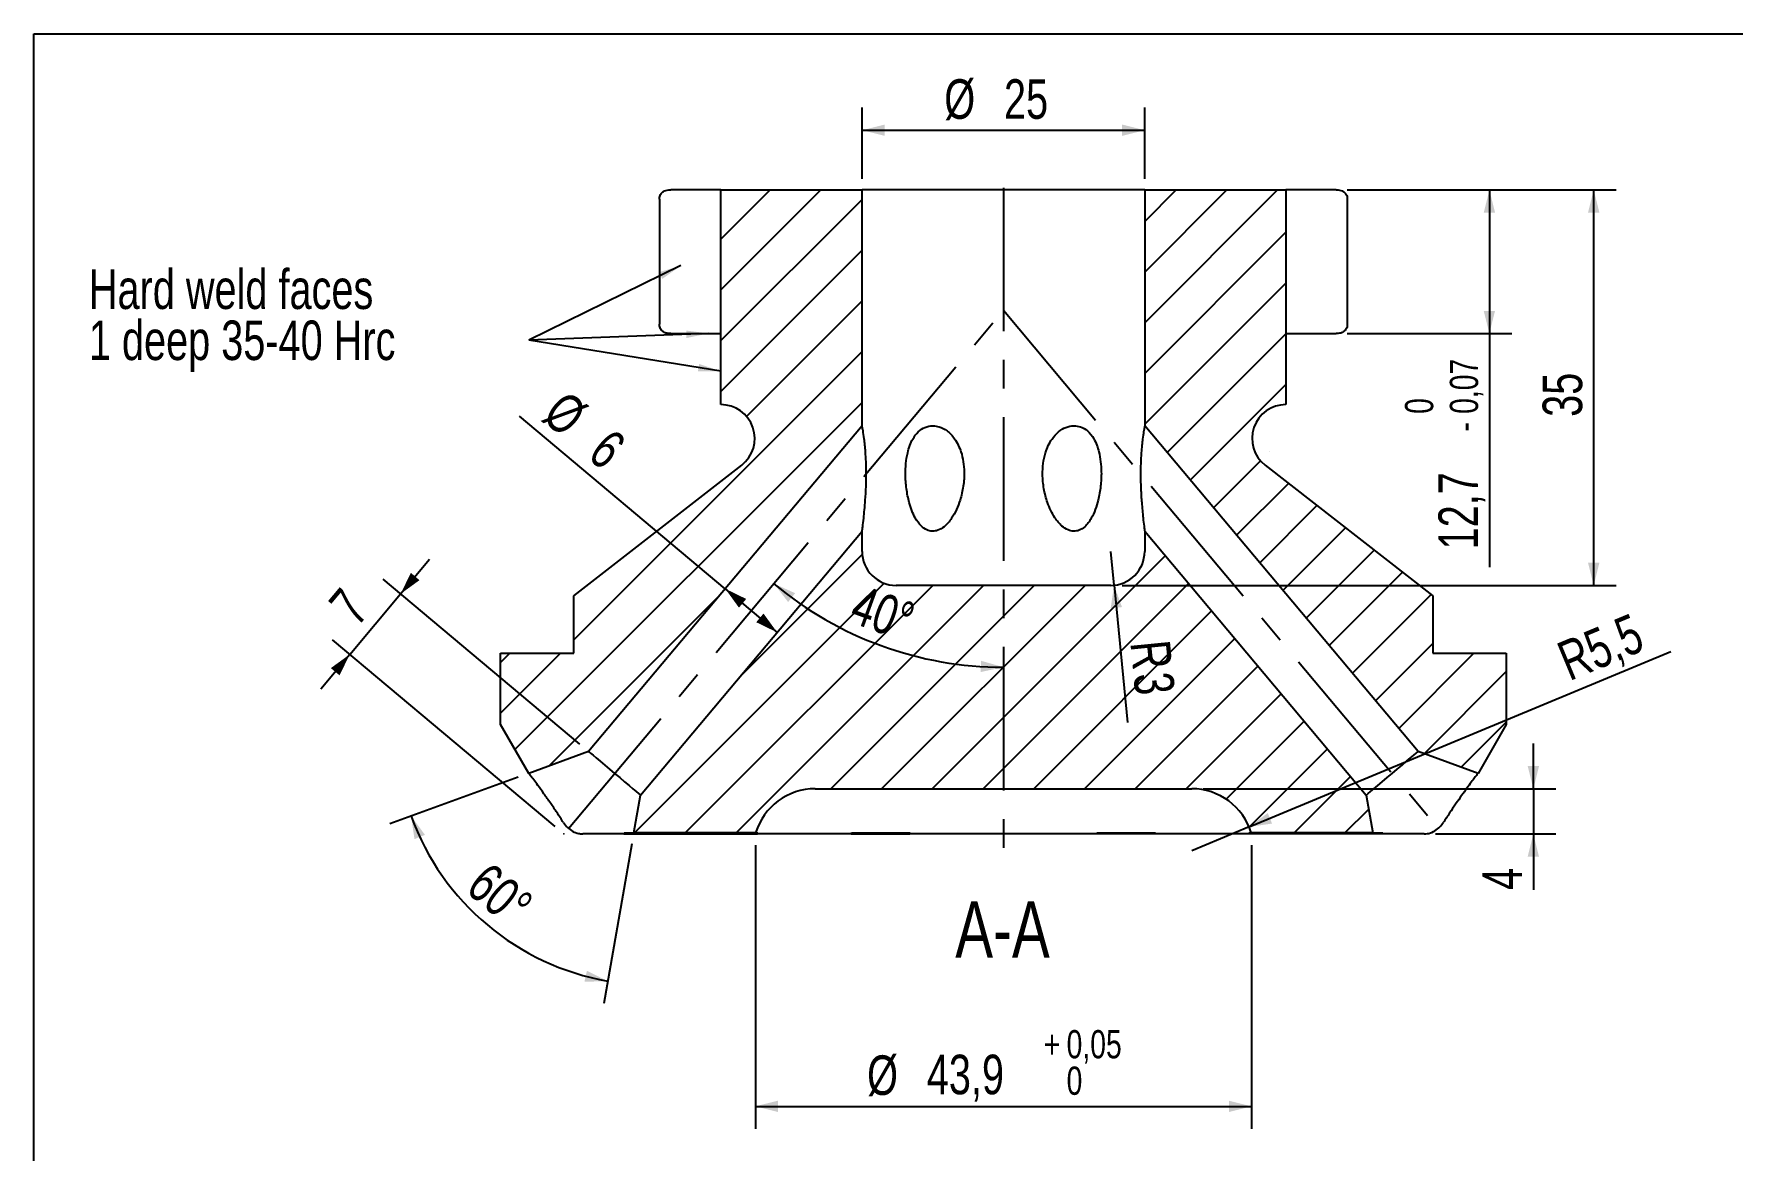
# Model space of a CAD drawing. Header units: millimetres. Extents: x 8 to 412, y 8 to 289.
# Drawn here: x 8 to 158.2, y 190.2 to 289 of the extents above; entities that cross this region are included whole.
import ezdxf

# ---------------------------------------------------------------- set-up
doc = ezdxf.new("R2010")
doc.units = ezdxf.units.MM
doc.header["$PDSIZE"] = -1
doc.linetypes.add('CENTERX2', pattern=[20.32, 12.7, -2.54, 2.54, -2.54])
for name, color, linetype in [('CENTERLINE', 4, 'CENTERX2'), ('DIMENSIONS', 2, 'Continuous'), ('HATCH', 3, 'Continuous'), ('TEXT', 2, 'Continuous')]:
    doc.layers.add(name, color=color, linetype=linetype)
doc.layers.add('OUTLINE', color=7, linetype='Continuous', lineweight=25)
doc.styles.add('SLDTEXTSTYLE0', font='TXT', dxfattribs={"width": 0.75})
doc.dimstyles.new('SLDDIMSTYLE0', dxfattribs={"dimtxt": 3.5, "dimasz": 2, "dimexe": 0, "dimexo": 0.0625, "dimgap": 0.875, "dimtad": 1, "dimrnd": 1e-09, "dimzin": 12, "dimdsep": 46, "dimtxsty": 'SLDTEXTSTYLE0', "dimsah": 1, "dimcen": 0.09, "dimadec": 0, "dimazin": 3, "dimtfac": 1, "dimtofl": 0, "dimtmove": 0, "dimatfit": 3, "dimfxl": 0, "dimfrac": 2, "dimtolj": 1, "dimtzin": 12, "dimarcsym": 0})
doc.dimstyles.new('SLDDIMSTYLE10', dxfattribs={"dimtxt": 3.5, "dimasz": 2, "dimexe": 0, "dimexo": 0.0625, "dimgap": 0.875, "dimtad": 1, "dimrnd": 1e-09, "dimzin": 12, "dimdsep": 46, "dimtxsty": 'SLDTEXTSTYLE0', "dimsah": 1, "dimcen": 0, "dimadec": 0, "dimazin": 3, "dimtfac": 1, "dimtofl": 0, "dimtmove": 0, "dimatfit": 3, "dimfxl": 0, "dimfrac": 2, "dimtolj": 1, "dimtzin": 12, "dimarcsym": 0})
doc.dimstyles.new('SLDDIMSTYLE12', dxfattribs={"dimtxt": 3.5, "dimasz": 2, "dimexe": 0, "dimexo": 0.0625, "dimgap": 0.875, "dimtad": 1, "dimrnd": 1e-09, "dimzin": 12, "dimdsep": 46, "dimtxsty": 'SLDTEXTSTYLE0', "dimsah": 1, "dimcen": 0, "dimadec": 0, "dimazin": 3, "dimtfac": 1, "dimtofl": 0, "dimtmove": 0, "dimatfit": 3, "dimfxl": 0, "dimfrac": 2, "dimtolj": 1, "dimtzin": 12, "dimarcsym": 0})
doc.dimstyles.new('SLDDIMSTYLE13', dxfattribs={"dimtxt": 3.5, "dimasz": 2, "dimexe": 0, "dimexo": 0.0625, "dimgap": 0.875, "dimtad": 1, "dimrnd": 1e-09, "dimzin": 12, "dimdsep": 46, "dimtxsty": 'SLDTEXTSTYLE0', "dimsah": 1, "dimcen": 0.09, "dimadec": 0, "dimazin": 3, "dimtol": 1, "dimtp": 0.05, "dimtfac": 1, "dimtofl": 0, "dimtmove": 0, "dimatfit": 3, "dimfxl": 0, "dimfrac": 2, "dimtolj": 1, "dimarcsym": 0})
doc.dimstyles.new('SLDDIMSTYLE14', dxfattribs={"dimtxt": 3.5, "dimasz": 2, "dimexe": 0, "dimexo": 0.0625, "dimgap": 0.875, "dimtad": 1, "dimrnd": 1e-09, "dimzin": 12, "dimdsep": 46, "dimtxsty": 'SLDTEXTSTYLE0', "dimsah": 1, "dimcen": 0.09, "dimadec": 0, "dimazin": 3, "dimtol": 1, "dimtm": 0.07, "dimtfac": 1, "dimtofl": 0, "dimtmove": 0, "dimatfit": 3, "dimfxl": 0, "dimfrac": 2, "dimtolj": 1, "dimarcsym": 0})
doc.dimstyles.new('SLDDIMSTYLE5', dxfattribs={"dimtxt": 0.18, "dimasz": 2, "dimexe": 0, "dimexo": 0.0625, "dimgap": 0, "dimtad": 0, "dimtih": 1, "dimtoh": 1, "dimdec": 0, "dimrnd": 1e-09, "dimzin": 0, "dimdsep": 46, "dimtxsty": 'Standard', "dimsah": 1, "dimcen": 0.09, "dimadec": 0, "dimazin": 0, "dimtfac": 2, "dimtdec": 0, "dimtofl": 0, "dimtmove": 0, "dimatfit": 3, "dimfxl": 0, "dimfrac": 2, "dimtolj": 1, "dimtzin": 0, "dimarcsym": 0})
doc.dimstyles.new('SLDDIMSTYLE6', dxfattribs={"dimtxt": 3.5, "dimasz": 2, "dimexe": 0, "dimexo": 0.0625, "dimgap": 0.875, "dimtad": 1, "dimdec": 4, "dimzin": 12, "dimdsep": 46, "dimtxsty": 'SLDTEXTSTYLE0', "dimsah": 1, "dimcen": 0.09, "dimazin": 3, "dimtfac": 1, "dimtofl": 0, "dimtmove": 0, "dimatfit": 3, "dimfxl": 0, "dimfrac": 2, "dimtolj": 1, "dimtzin": 12, "dimarcsym": 0})
doc.dimstyles.new('SLDDIMSTYLE7', dxfattribs={"dimtxt": 3.5, "dimasz": 2, "dimexe": 0, "dimexo": 0.0625, "dimgap": 0.875, "dimtad": 1, "dimrnd": 1e-09, "dimzin": 12, "dimdsep": 46, "dimtxsty": 'SLDTEXTSTYLE0', "dimsah": 1, "dimcen": 0.09, "dimadec": 0, "dimazin": 3, "dimtfac": 1, "dimtmove": 0, "dimatfit": 0, "dimfxl": 0, "dimfrac": 2, "dimtolj": 1, "dimtzin": 12, "dimarcsym": 0})

# ---------------------------------------------------------------- blocks, each defined once
blk = doc.blocks.new('_D_22')
at = {"layer": 'DIMENSIONS'}
for p, q in [((40.44, 239.44), (43.01, 242.51)), ((56.31, 226.13), (38.91, 240.73)), ((35.94, 234.08), (40.44, 239.44)), ((54.11, 218.84), (34.41, 235.37)), ((35.94, 234.08), (33.37, 231.02))]:
    blk.add_line(p, q, dxfattribs=at)
for points in [[(40.44, 239.44), (42.11, 240.65), (41.35, 241.3)], [(35.94, 234.08), (34.27, 232.87), (35.04, 232.23)]]:
    blk.add_solid(points, dxfattribs=at)
at = {"layer": 'DIMENSIONS', "insert": (33.91, 238.67), "char_height": 3.5, "attachment_point": 1, "rotation": 50, "style": 'SLDTEXTSTYLE0'}
blk.add_mtext('7', dxfattribs=at)
blk = doc.blocks.new('_D_23')
at = {"layer": 'DIMENSIONS'}
blk.add_arc((93.78, 264.55), 31.6, 230, 270, dxfattribs=at)
for points in [[(73.47, 240.35), (74.73, 238.72), (75.35, 239.5)], [(93.78, 232.95), (91.8, 233.52), (91.76, 232.52)]]:
    blk.add_solid(points, dxfattribs=at)
at = {"layer": 'DIMENSIONS', "insert": (81.21, 240.3), "char_height": 3.5, "attachment_point": 1, "rotation": 340, "style": 'SLDTEXTSTYLE0'}
blk.add_mtext('40°', dxfattribs=at)
blk = doc.blocks.new('_D_24')
at = {"layer": 'DIMENSIONS'}
for p, q in [((71.83, 217.19), (71.83, 192.08)), ((115.73, 217.19), (115.73, 192.08)), ((71.83, 194.08), (115.73, 194.08))]:
    blk.add_line(p, q, dxfattribs=at)
for points in [[(71.83, 194.08), (73.83, 193.58), (73.83, 194.58)], [(115.73, 194.08), (113.73, 194.58), (113.73, 193.58)]]:
    blk.add_solid(points, dxfattribs=at)
at = {"layer": 'DIMENSIONS', "attachment_point": 1, "style": 'SLDTEXTSTYLE0'}
for s, insert, char_height in [('+', (97.35, 200.83), 2.5), ('0,05', (99.37, 200.83), 2.5), ('%%c', (81.72, 198.59), 3.5), ('43,9', (87, 198.65), 3.5), ('0', (99.37, 197.6), 2.5)]:
    blk.add_mtext(s, dxfattribs=dict(at, insert=insert, char_height=char_height))
blk = doc.blocks.new('_D_25')
at = {"layer": 'DIMENSIONS'}
for p, q in [((124.21, 275.19), (148.01, 275.19)), ((146.01, 240.19), (146.01, 275.19)), ((104.28, 240.19), (148.01, 240.19))]:
    blk.add_line(p, q, dxfattribs=at)
for points in [[(146.01, 275.19), (145.51, 273.19), (146.51, 273.19)], [(146.01, 240.19), (146.51, 242.19), (145.51, 242.19)]]:
    blk.add_solid(points, dxfattribs=at)
at = {"layer": 'DIMENSIONS', "insert": (141.49, 255.11), "char_height": 3.5, "attachment_point": 1, "rotation": 90, "style": 'SLDTEXTSTYLE0'}
blk.add_mtext('35', dxfattribs=at)
blk = doc.blocks.new('_D_26')
at = {"layer": 'DIMENSIONS'}
for q in [(103.28, 243.19), (104.77, 228.06)]:
    blk.add_line((103.57, 240.21), q, dxfattribs=at)
blk.add_solid([(103.57, 240.21), (103.27, 238.17), (104.27, 238.27)], dxfattribs=at)
at = {"layer": 'DIMENSIONS', "char_height": 3.5, "attachment_point": 1, "rotation": 275.6304, "style": 'SLDTEXTSTYLE0'}
for s, insert in [('R', (108.49, 235.47)), ('3', (108.77, 232.65))]:
    blk.add_mtext(s, dxfattribs=dict(at, insert=insert))
blk = doc.blocks.new('_D_27')
at = {"layer": 'DIMENSIONS'}
for p, q in [((81.28, 276.19), (81.28, 282.48)), ((106.28, 276.19), (106.28, 282.48)), ((81.28, 280.48), (106.28, 280.48))]:
    blk.add_line(p, q, dxfattribs=at)
for points in [[(81.28, 280.48), (83.28, 279.98), (83.28, 280.98)], [(106.28, 280.48), (104.28, 280.98), (104.28, 279.98)]]:
    blk.add_solid(points, dxfattribs=at)
at = {"layer": 'DIMENSIONS', "char_height": 3.5, "attachment_point": 1, "style": 'SLDTEXTSTYLE0'}
for s, insert in [('%%c', (88.55, 284.99)), ('25', (93.83, 284.99))]:
    blk.add_mtext(s, dxfattribs=dict(at, insert=insert))
blk = doc.blocks.new('_D_28')
at = {"layer": 'DIMENSIONS'}
for q in [(50.95, 255.17), (73.76, 236.03)]:
    blk.add_line((69.17, 239.89), q, dxfattribs=at)
for points in [[(69.17, 239.89), (70.38, 238.22), (71.02, 238.99)], [(73.76, 236.03), (72.55, 237.7), (71.91, 236.93)]]:
    blk.add_solid(points, dxfattribs=at)
at = {"layer": 'DIMENSIONS', "char_height": 3.5, "attachment_point": 1, "rotation": 320, "style": 'SLDTEXTSTYLE0'}
for s, insert in [('%%c', (55.07, 257.61)), ('6', (59.11, 254.22))]:
    blk.add_mtext(s, dxfattribs=dict(at, insert=insert))
blk = doc.blocks.new('_D_29')
at = {"layer": 'DIMENSIONS'}
for p, q in [((50.84, 223.21), (39.49, 219.08)), ((60.91, 217.31), (58.43, 203.19))]:
    blk.add_line(p, q, dxfattribs=at)
blk.add_arc((62.72, 227.54), 22.72, 200, 260, dxfattribs=at)
for points in [[(41.37, 219.76), (41.67, 217.73), (42.6, 218.11)], [(58.77, 205.16), (56.93, 206.08), (56.71, 205.11)]]:
    blk.add_solid(points, dxfattribs=at)
at = {"layer": 'DIMENSIONS', "insert": (48.32, 215.85), "char_height": 3.5, "attachment_point": 1, "rotation": 320, "style": 'SLDTEXTSTYLE0'}
blk.add_mtext('60°', dxfattribs=at)
blk = doc.blocks.new('_D_30')
at = {"layer": 'DIMENSIONS'}
for p, q in [((124.21, 275.19), (138.78, 275.19)), ((136.78, 275.19), (136.78, 262.49)), ((124.21, 262.49), (138.78, 262.49)), ((136.78, 262.49), (136.78, 241.79))]:
    blk.add_line(p, q, dxfattribs=at)
for points in [[(136.78, 275.19), (136.28, 273.19), (137.28, 273.19)], [(136.78, 262.49), (137.28, 264.49), (136.28, 264.49)]]:
    blk.add_solid(points, dxfattribs=at)
at = {"layer": 'DIMENSIONS', "attachment_point": 1, "rotation": 90, "style": 'SLDTEXTSTYLE0'}
for s, insert, char_height in [('0,07', (133.28, 255.37), 2.5), ('0', (129.31, 255.37), 2.5), ('-', (133.28, 253.81), 2.5), ('12,7', (132.27, 243.38), 3.5)]:
    blk.add_mtext(s, dxfattribs=dict(at, insert=insert, char_height=char_height))
blk = doc.blocks.new('_D_31')
at = {"layer": 'DIMENSIONS'}
for q in [(152.83, 234.35), (110.44, 216.69)]:
    blk.add_line((115.51, 218.81), q, dxfattribs=at)
blk.add_solid([(115.51, 218.81), (117.55, 219.11), (117.17, 220.04)], dxfattribs=at)
at = {"layer": 'DIMENSIONS', "insert": (142.51, 234.93), "char_height": 3.5, "attachment_point": 1, "rotation": 22.6112, "style": 'SLDTEXTSTYLE0'}
blk.add_mtext('R5,5', dxfattribs=at)
blk = doc.blocks.new('_D_32')
at = {"layer": 'DIMENSIONS'}
for p, q in [((140.67, 222.19), (140.67, 226.19)), ((111.44, 222.19), (142.67, 222.19)), ((140.67, 222.19), (140.67, 218.19)), ((132, 218.19), (142.67, 218.19)), ((140.67, 218.19), (140.67, 213.23))]:
    blk.add_line(p, q, dxfattribs=at)
for points in [[(140.67, 222.19), (141.17, 224.19), (140.17, 224.19)], [(140.67, 218.19), (140.17, 216.19), (141.17, 216.19)]]:
    blk.add_solid(points, dxfattribs=at)
at = {"layer": 'DIMENSIONS', "insert": (136.16, 213.23), "char_height": 3.5, "attachment_point": 1, "rotation": 90, "style": 'SLDTEXTSTYLE0'}
blk.add_mtext('4', dxfattribs=at)
blk = doc.blocks.new('SW_NOTE_0_5')
at = {"layer": 'TEXT', "color": 0, "char_height": 3.5, "attachment_point": 1, "style": 'SLDTEXTSTYLE0'}
for s, insert in [('Hard weld faces', (-38.92, 6.27)), ('1 deep 35-40 Hrc', (-38.92, 1.75))]:
    blk.add_mtext(s, dxfattribs=dict(at, insert=insert))

msp = doc.modelspace()

# ---------------------------------------------------------------- hatches: boundary and pattern name
at = {"layer": 'HATCH'}
h = msp.add_hatch(dxfattribs=at)
h.set_pattern_fill('ANSI31', color=256, style=0)
edge = h.paths.add_edge_path(flags=0)
edge.add_line((57.0799, 225.48325), (81.27852, 254.32205))
edge.add_line((81.27852, 254.32205), (81.27852, 275.19258))
edge.add_line((81.27852, 275.19258), (68.77852, 275.19258))
edge.add_line((68.77852, 275.19258), (68.77852, 262.49258))
edge.add_line((68.77852, 262.49258), (68.77852, 256.19258))
edge.add_arc((68.77852, 253.19258), 3, -52.0702796, 90, ccw=False)
edge.add_line((70.6226, 250.82628), (55.77852, 239.25811))
edge.add_line((55.77852, 239.25811), (55.77852, 234.19258))
edge.add_line((55.77852, 234.19258), (49.27852, 234.19258))
edge.add_line((49.27852, 234.19258), (49.27852, 227.89207))
edge.add_line((49.27852, 227.89207), (51.78244, 223.55514))
edge.add_line((51.78244, 223.55514), (57.0799, 225.48325))
h = msp.add_hatch(dxfattribs=at)
h.set_pattern_fill('ANSI31', color=256, style=0)
edge = h.paths.add_edge_path(flags=0)
edge.add_line((106.27852, 254.32205), (130.47714, 225.48325))
edge.add_line((130.47714, 225.48325), (135.77459, 223.55514))
edge.add_line((135.77459, 223.55514), (138.27852, 227.89207))
edge.add_line((138.27852, 227.89207), (138.27852, 234.19258))
edge.add_line((138.27852, 234.19258), (131.77852, 234.19258))
edge.add_line((131.77852, 234.19258), (131.77852, 239.25811))
edge.add_line((131.77852, 239.25811), (116.93443, 250.82628))
edge.add_arc((118.77852, 253.19258), 3, 90, 232.0702796, ccw=False)
edge.add_line((118.77852, 256.19258), (118.77852, 262.49258))
edge.add_line((118.77852, 262.49258), (118.77852, 275.19258))
edge.add_line((118.77852, 275.19258), (106.27852, 275.19258))
edge.add_line((106.27852, 275.19258), (106.27852, 254.32205))
h = msp.add_hatch(dxfattribs=at)
h.set_pattern_fill('ANSI31', color=256, style=0)
edge = h.paths.add_edge_path(flags=0)
edge.add_arc((103.27852, 243.19258), 3, 270, 360, ccw=False)
edge.add_line((103.27852, 240.19258), (84.27852, 240.19258))
edge.add_arc((84.27852, 243.19258), 3, 180, 270, ccw=False)
edge.add_line((81.27852, 243.19258), (81.27852, 244.9877))
edge.add_line((81.27852, 244.9877), (61.67616, 221.62653))
edge.add_line((61.67616, 221.62653), (61.0883, 218.29258))
edge.add_line((61.0883, 218.29258), (71.85789, 218.29258))
edge.add_arc((77.12002, 216.69258), 5.5, 90, 163.0876102, ccw=False)
edge.add_line((77.12002, 222.19258), (110.43701, 222.19258))
edge.add_arc((110.43701, 216.69258), 5.5, 16.9123898, 90, ccw=False)
edge.add_line((115.69914, 218.29258), (126.46874, 218.29258))
edge.add_line((126.46874, 218.29258), (125.88087, 221.62653))
edge.add_line((125.88087, 221.62653), (106.27852, 244.9877))
edge.add_line((106.27852, 244.9877), (106.27852, 243.19258))

# ---------------------------------------------------------------- linework, layer by layer
at = {"color": 51, "linetype": 'Continuous', "lineweight": 18}
for p in [(54.87852, 218.19258), (71.82852, 218.19258)]:
    msp.add_point(p, dxfattribs=at)
at = {"layer": 'CENTERLINE'}
for p, q in [((93.77852, 275.38852), (93.77852, 275.08707)), ((93.77852, 275.38852), (93.77852, 216.80419)), ((55.29212, 218.68549), (93.77852, 264.5518)), ((93.77852, 264.5518), (131.31215, 219.82095))]:
    msp.add_line(p, q, dxfattribs=at)
at = {"layer": 'OUTLINE'}
for p, q in [((8, 289), (412, 289)), ((8, 8), (8, 289)), ((64.16757, 275.19258), (64.34452, 275.19258)), ((68.77852, 275.19258), (64.34452, 275.19258)), ((68.77852, 275.19258), (81.27852, 275.19258)), ((68.77852, 262.49258), (68.77852, 275.19258)), ((78.77775, 275.20508), (78.77775, 275.19258)), ((80.13146, 275.19258), (80.13146, 275.20508)), ((81.23673, 275.20508), (81.23673, 275.19258)), ((81.27852, 254.32205), (81.27852, 275.19258)), ((106.27852, 275.19258), (81.27852, 275.19258)), ((81.82844, 275.19258), (81.82844, 275.20508)), ((84.05623, 275.19258), (84.05623, 275.20508)), ((85.04325, 275.20508), (85.04325, 275.19258)), ((86.84249, 275.20508), (86.84249, 275.19258)), ((106.27852, 275.19258), (106.27852, 254.32205)), ((106.27852, 275.19258), (118.77852, 275.19258)), ((107.98785, 275.19258), (107.98785, 275.20508)), ((108.83244, 275.20508), (108.83244, 275.19258)), ((112.19266, 275.19258), (112.19266, 275.20508)), ((118.77852, 275.19258), (118.77852, 262.49258)), ((123.21251, 275.19258), (118.77852, 275.19258)), ((123.21251, 275.19258), (123.38947, 275.19258)), ((63.34452, 274.38027), (63.34452, 263.30489)), ((124.21251, 263.30489), (124.21251, 274.38027)), ((64.34452, 262.49258), (64.16757, 262.49258)), ((64.34452, 262.49258), (68.77852, 262.49258)), ((68.77852, 256.19258), (68.77852, 262.49258)), ((118.77852, 262.49258), (118.77852, 256.19258)), ((118.77852, 262.49258), (123.21251, 262.49258)), ((123.38947, 262.49258), (123.21251, 262.49258)), ((81.27852, 254.32205), (57.0799, 225.48325)), ((130.47714, 225.48325), (106.27852, 254.32205)), ((55.77852, 239.25811), (70.6226, 250.82628)), ((116.93443, 250.82628), (131.77852, 239.25811)), ((61.67616, 221.62653), (81.27852, 244.9877)), ((81.27852, 243.19258), (81.27852, 244.9877)), ((106.27852, 244.9877), (106.27852, 243.19258)), ((106.27852, 244.9877), (125.88087, 221.62653)), ((55.77852, 234.19258), (55.77852, 239.25811)), ((103.27852, 240.19258), (84.27852, 240.19258)), ((131.77852, 239.25811), (131.77852, 234.19258)), ((49.27852, 227.89207), (49.27852, 234.19258)), ((49.27852, 234.19258), (55.77852, 234.19258)), ((131.77852, 234.19258), (138.27852, 234.19258)), ((138.27852, 234.19258), (138.27852, 227.89207)), ((51.78244, 223.55514), (49.27852, 227.89207)), ((138.27852, 227.89207), (135.77459, 223.55514)), ((57.0799, 225.48325), (51.78244, 223.55514)), ((135.77459, 223.55514), (130.47714, 225.48325)), ((61.0883, 218.29258), (61.67616, 221.62653)), ((77.12002, 222.19258), (110.43701, 222.19258)), ((125.88087, 221.62653), (126.46873, 218.29258)), ((60.20524, 218.19258), (56.56043, 218.19258)), ((60.20524, 218.19258), (72.03449, 218.19258)), ((60.21277, 218.29258), (61.0883, 218.29258)), ((71.85789, 218.29258), (61.0883, 218.29258)), ((71.85789, 218.29258), (72.06415, 218.29258)), ((72.03449, 218.19258), (72.06415, 218.29258)), ((80.30843, 218.19258), (72.03449, 218.19258)), ((80.30843, 218.19258), (80.32326, 218.29258)), ((80.30843, 218.19258), (85.50458, 218.19258)), ((80.32326, 218.29258), (85.51941, 218.29258)), ((85.50458, 218.19258), (85.51941, 218.29258)), ((102.05245, 218.19258), (85.50458, 218.19258)), ((102.03763, 218.29258), (107.23378, 218.29258)), ((102.05245, 218.19258), (102.03763, 218.29258)), ((107.2486, 218.19258), (102.05245, 218.19258)), ((107.2486, 218.19258), (107.23378, 218.29258)), ((115.52254, 218.19258), (107.2486, 218.19258)), ((115.49289, 218.29258), (115.69914, 218.29258)), ((115.52254, 218.19258), (115.49289, 218.29258)), ((127.3518, 218.19258), (115.52254, 218.19258)), ((126.46873, 218.29258), (115.69914, 218.29258)), ((126.46873, 218.29258), (127.34427, 218.29258)), ((127.34427, 218.29258), (127.3518, 218.19258)), ((130.99661, 218.19258), (127.3518, 218.19258))]:
    msp.add_line(p, q, dxfattribs=at)
at = {"layer": 'OUTLINE', "flags": 128}
for points in [[(57.0799, 225.48325), (57.12405, 225.4462), (57.25483, 225.33647), (57.4672, 225.15827), (57.75301, 224.91845), (58.10126, 224.62623), (58.49857, 224.29285), (58.92969, 223.9311), (59.37803, 223.55489), (59.82638, 223.17869), (60.25749, 222.81694), (60.65481, 222.48355), (61.00306, 222.19133), (61.28886, 221.95152), (61.50123, 221.77332), (61.63201, 221.66358), (61.67616, 221.62653)], [(125.88087, 221.62653), (125.92503, 221.66358), (126.0558, 221.77332), (126.26818, 221.95152), (126.55398, 222.19133), (126.90223, 222.48355), (127.29954, 222.81694), (127.73066, 223.17869), (128.179, 223.55489), (128.62735, 223.9311), (129.05846, 224.29285), (129.45578, 224.62623), (129.80403, 224.91845), (130.08983, 225.15827), (130.3022, 225.33647), (130.43298, 225.4462), (130.47714, 225.48325)]]:
    msp.add_lwpolyline(points, dxfattribs=at)
at = {"layer": 'OUTLINE'}
for centre, radius, start, end in [((68.77852, 253.19258), 3, 307.9297204, 90), ((118.77852, 253.19258), 3, 90, 232.0702796), ((84.27852, 243.19258), 3, 180, 270), ((103.27852, 243.19258), 3, 270, 0), ((77.12002, 216.69258), 5.5, 90, 163.0876102), ((110.43701, 216.69258), 5.5, 16.9123898, 90)]:
    msp.add_arc(centre, radius, start, end, dxfattribs=at)
for points, knots in [([(63.35974, 274.38027), (63.35637, 274.43218), (63.34517, 274.60428), (63.45738, 274.84829), (63.66766, 275.05577), (63.90758, 275.17108), (64.08077, 275.1854), (64.16757, 275.19258)], [0, 0, 0, 0, 0.135147196, 0.448147288, 0.675974431, 0.837598167, 1, 1, 1, 1]), ([(123.38947, 275.19258), (123.47627, 275.1854), (123.64945, 275.17108), (123.88937, 275.05577), (124.09966, 274.84829), (124.21186, 274.60428), (124.20067, 274.43218), (124.19729, 274.38027)], [0, 0, 0, 0, 0.162402819, 0.324025581, 0.551853242, 0.864852872, 1, 1, 1, 1]), ([(64.16757, 262.49258), (64.08077, 262.49976), (63.90758, 262.51408), (63.66766, 262.62939), (63.45738, 262.83688), (63.34517, 263.08088), (63.35637, 263.25298), (63.35974, 263.30489)], [0, 0, 0, 0, 0.1624020436, 0.3240254431, 0.5518532683, 0.8648527512, 1, 1, 1, 1]), ([(124.19729, 263.30489), (124.20067, 263.25298), (124.21186, 263.08088), (124.09965, 262.83688), (123.88937, 262.62939), (123.64945, 262.51408), (123.47627, 262.49976), (123.38947, 262.49258)], [0, 0, 0, 0, 0.13514718, 0.448146201, 0.675974545, 0.83759697, 1, 1, 1, 1]), ([(81.27852, 244.9877), (81.28074, 245.00465), (81.2859, 245.04402), (81.33469, 245.42578), (81.41052, 246.0718), (81.49235, 246.88926), (81.56894, 247.83191), (81.63067, 248.95351), (81.65086, 250.10215), (81.62965, 251.13676), (81.58513, 251.93723), (81.52537, 252.61942), (81.45018, 253.27523), (81.36038, 253.87338), (81.29009, 254.2616), (81.28204, 254.30365), (81.27852, 254.32205)], [0, 0, 0, 0, 0.042659363, 0.099116362, 0.18430726, 0.256764794, 0.33110952, 0.43361558, 0.539102345, 0.612825686, 0.688223938, 0.74051062, 0.794016726, 0.876286369, 0.945859075, 1, 1, 1, 1]), ([(87.52852, 254.32205), (87.29022, 254.29302), (86.81429, 254.23505), (86.20804, 253.79376), (85.77597, 253.2125), (85.48538, 252.56692), (85.27199, 251.8411), (85.13625, 250.97963), (85.09418, 249.90662), (85.17646, 248.73766), (85.38817, 247.67266), (85.66417, 246.81666), (85.99455, 246.09549), (86.42821, 245.47764), (86.96579, 245.08272), (87.48352, 244.95403), (88.02127, 245.04651), (88.63594, 245.42089), (89.19048, 246.0759), (89.64094, 246.8917), (90.00251, 247.84137), (90.25954, 248.95942), (90.33663, 250.11186), (90.25212, 251.14041), (90.0664, 251.94317), (89.79604, 252.62168), (89.41768, 253.27718), (88.86029, 253.87336), (88.16255, 254.2616), (87.72152, 254.30365), (87.52852, 254.32205)], [0, 0, 0, 0, 0.034061977, 0.068030941, 0.104032583, 0.131938265, 0.159886201, 0.199766259, 0.239707496, 0.291605484, 0.343498078, 0.374712086, 0.405885321, 0.44643637, 0.474783657, 0.49803404, 0.521329287, 0.549557307, 0.592152003, 0.628817779, 0.665555744, 0.717560675, 0.769555518, 0.806861548, 0.844115581, 0.870580471, 0.89701016, 0.938144259, 0.972929997, 1, 1, 1, 1]), ([(100.02852, 254.32205), (99.78461, 254.29302), (99.29747, 254.23505), (98.61335, 253.79376), (98.09648, 253.2125), (97.73324, 252.56692), (97.45809, 251.8411), (97.27939, 250.97963), (97.22202, 249.90662), (97.33354, 248.73766), (97.60935, 247.67266), (97.95782, 246.81666), (98.36027, 246.09549), (98.86574, 245.47764), (99.45334, 245.08272), (99.98794, 244.95403), (100.51354, 245.04651), (101.08041, 245.42089), (101.55793, 246.0759), (101.92706, 246.8917), (102.21126, 247.84137), (102.40764, 248.95942), (102.46411, 250.11186), (102.40153, 251.14041), (102.26007, 251.94317), (102.04965, 252.62168), (101.7462, 253.27718), (101.27846, 253.87336), (100.65097, 254.2616), (100.218, 254.30365), (100.02852, 254.32205)], [0, 0, 0, 0, 0.034061988, 0.068030961, 0.104032597, 0.131938275, 0.159886214, 0.199766267, 0.239707506, 0.291605497, 0.343498093, 0.374712096, 0.405885338, 0.446436388, 0.474783671, 0.498034046, 0.521329297, 0.54955732, 0.592152007, 0.628817785, 0.66555575, 0.717560687, 0.769555529, 0.806861561, 0.844115587, 0.870580483, 0.897010165, 0.93814426, 0.972930005, 1, 1, 1, 1]), ([(106.27852, 254.32205), (106.27291, 254.29302), (106.26171, 254.23504), (106.1838, 253.79377), (106.09945, 253.21462), (106.02639, 252.56987), (105.96528, 251.84791), (105.92131, 250.98393), (105.9066, 249.91682), (105.93485, 248.74409), (105.99922, 247.68022), (106.07185, 246.81899), (106.14408, 246.09711), (106.21606, 245.47747), (106.26602, 245.08315), (106.27824, 244.98982), (106.2785, 244.98786), (106.27852, 244.9877)], [0, 0, 0, 0, 0.0681211026, 0.1360561656, 0.2080564077, 0.2631268283, 0.319762117, 0.3984846888, 0.479397685, 0.581694284, 0.6869589284, 0.748830101, 0.8117236715, 0.8928223621, 0.9495145188, 0.9960133109, 1, 1, 1, 1]), ([(54.85264, 219.19258), (54.66147, 219.48798), (54.27516, 220.0849), (53.68787, 220.94906), (53.10692, 221.77563), (52.59662, 222.47658), (52.19665, 223.01242), (51.94696, 223.34088), (51.80662, 223.52377), (51.79056, 223.54461), (51.78244, 223.55514)], [0, 0, 0, 0, 0.121301734, 0.245119642, 0.38656216, 0.53289174, 0.662247232, 0.795905615, 0.896884328, 1, 1, 1, 1]), ([(135.77459, 223.55514), (135.7732, 223.55333), (135.76787, 223.5464), (135.69166, 223.4474), (135.4915, 223.18537), (135.18893, 222.7838), (134.79885, 222.25606), (134.3278, 221.603), (133.80839, 220.86014), (133.26054, 220.0522), (132.89096, 219.48096), (132.7044, 219.19258)], [0, 0, 0, 0, 0.041378137, 0.158619378, 0.279238912, 0.397061987, 0.518079208, 0.640246601, 0.765546666, 0.881643845, 1, 1, 1, 1]), ([(54.85264, 219.19258), (54.96534, 219.04024), (55.19115, 218.73501), (55.66631, 218.40051), (56.13994, 218.21917), (56.43204, 218.2007), (56.56043, 218.19258)], [0, 0, 0, 0, 0.270011396, 0.54099522, 0.798255163, 1, 1, 1, 1]), ([(60.21277, 218.29258), (60.21065, 218.26416), (60.20816, 218.23083), (60.20561, 218.1975), (60.20524, 218.19258)], [0, 0, 0, 0, 0.852507208, 1, 1, 1, 1]), ([(130.99661, 218.19258), (131.0505, 218.19412), (131.27871, 218.20063), (131.69967, 218.30568), (132.20046, 218.60081), (132.52518, 218.92858), (132.66462, 219.13399), (132.7044, 219.19258)], [0, 0, 0, 0, 0.085580188, 0.362427072, 0.640191148, 0.897370324, 1, 1, 1, 1])]:
    msp.add_open_spline(points, degree=3, knots=knots, dxfattribs=at)

# ---------------------------------------------------------------- block references
at = {"layer": 'TEXT'}
msp.add_blockref('SW_NOTE_0_5', (51.77814, 261.88651), dxfattribs=at)

# ---------------------------------------------------------------- texts
at = {"layer": 'TEXT', "insert": (93.69866, 212.24012), "char_height": 5, "attachment_point": 2, "style": 'SLDTEXTSTYLE0'}
msp.add_mtext('A-A', dxfattribs=at)

# ---------------------------------------------------------------- dimensions: what is measured, and where the dimension line sits
at = {"layer": 'DIMENSIONS'}
for base, p1, p2, dimstyle, picture, middle in [((106.27852, 280.47641), (81.27852, 275.19258), (106.27852, 275.19258), 'SLDDIMSTYLE0', '_D_27', (93.77852, 280.47641)), ((115.72852, 194.08198), (71.82852, 218.19258), (115.72852, 218.19258), 'SLDDIMSTYLE13', '_D_24', (93.77852, 194.08198))]:
    dim = msp.add_linear_dim(base=base, p1=p1, p2=p2, text='%%c<>', dimstyle=dimstyle, dxfattribs=at)
    dim.commit()
    dim.dimension.update_dxf_attribs({"geometry": picture, "text_midpoint": middle, "dimtype": 160})
for base, line1, line2, picture, middle in [((82.97143, 234.85957), ((55.29212, 218.68549), (93.77852, 264.5518)), ((93.77852, 275.38852), (93.77852, 216.80419)), '_D_23', (82.97143, 234.85957)), ((48.11372, 210.13061), ((61.0883, 218.29258), (61.67616, 221.62653)), ((57.0799, 225.48325), (51.78244, 223.55514)), '_D_29', (48.11372, 210.13061))]:
    dim = msp.add_angular_dim_2l(base=base, line1=line1, line2=line2, dimstyle='SLDDIMSTYLE6', dxfattribs=at)
    dim.commit()
    dim.dimension.update_dxf_attribs({"geometry": picture, "text_midpoint": middle, "dimtype": 162})
for base, p1, p2, angle, dimstyle, picture, middle in [((146.00513, 275.19258), (103.27852, 240.19258), (123.21251, 275.19258), 90, 'SLDDIMSTYLE0', '_D_25', (146.00513, 257.69258)), ((136.78099, 262.49258), (123.21251, 275.19258), (123.21251, 262.49258), 90, 'SLDDIMSTYLE14', '_D_30', (136.78099, 252.60872)), ((40.44271, 239.44351), (54.87852, 218.19258), (57.0799, 225.48325), 50, 'SLDDIMSTYLE7', '_D_22', (38.19296, 236.76235)), ((140.66858, 218.19258), (110.43701, 222.19258), (130.99661, 218.19258), 90, 'SLDDIMSTYLE7', '_D_32', (140.66858, 214.5202))]:
    dim = msp.add_linear_dim(base=base, p1=p1, p2=p2, angle=angle, dimstyle=dimstyle, dxfattribs=at)
    dim.commit()
    dim.dimension.update_dxf_attribs({"geometry": picture, "text_midpoint": middle, "dimtype": 160})
dim = msp.add_linear_dim(base=(73.7631, 236.03118), p1=(57.0799, 225.48325), p2=(81.27852, 244.9877), angle=320, text='%%c<>', dimstyle='SLDDIMSTYLE0', dxfattribs=at)
dim.commit()
dim.dimension.update_dxf_attribs({"geometry": '_D_28', "text_midpoint": (55.17748, 251.62636), "dimtype": 160})
for center, mpoint, dimstyle, picture, middle in [((103.27852, 243.19258), (103.57285, 240.20705), 'SLDDIMSTYLE12', '_D_26', (104.38058, 232.01396)), ((110.43701, 216.69258), (115.51426, 218.8072), 'SLDDIMSTYLE10', '_D_31', (148.61894, 232.59495))]:
    dim = msp.add_radius_dim(center=center, mpoint=mpoint, dimstyle=dimstyle, dxfattribs=at)
    dim.commit()
    dim.dimension.update_dxf_attribs({"geometry": picture, "text_midpoint": middle, "dimtype": 164})

# ---------------------------------------------------------------- leaders
at = {"layer": 'TEXT'}
for points in [[(65.2495, 268.49583), (51.77814, 261.88651)], [(67.72, 262.49258), (51.77814, 261.88651)], [(68.77852, 259.14464), (51.77814, 261.88651)]]:
    msp.add_leader(points, dimstyle='SLDDIMSTYLE5', dxfattribs=at)

doc.saveas('drawing.dxf')
